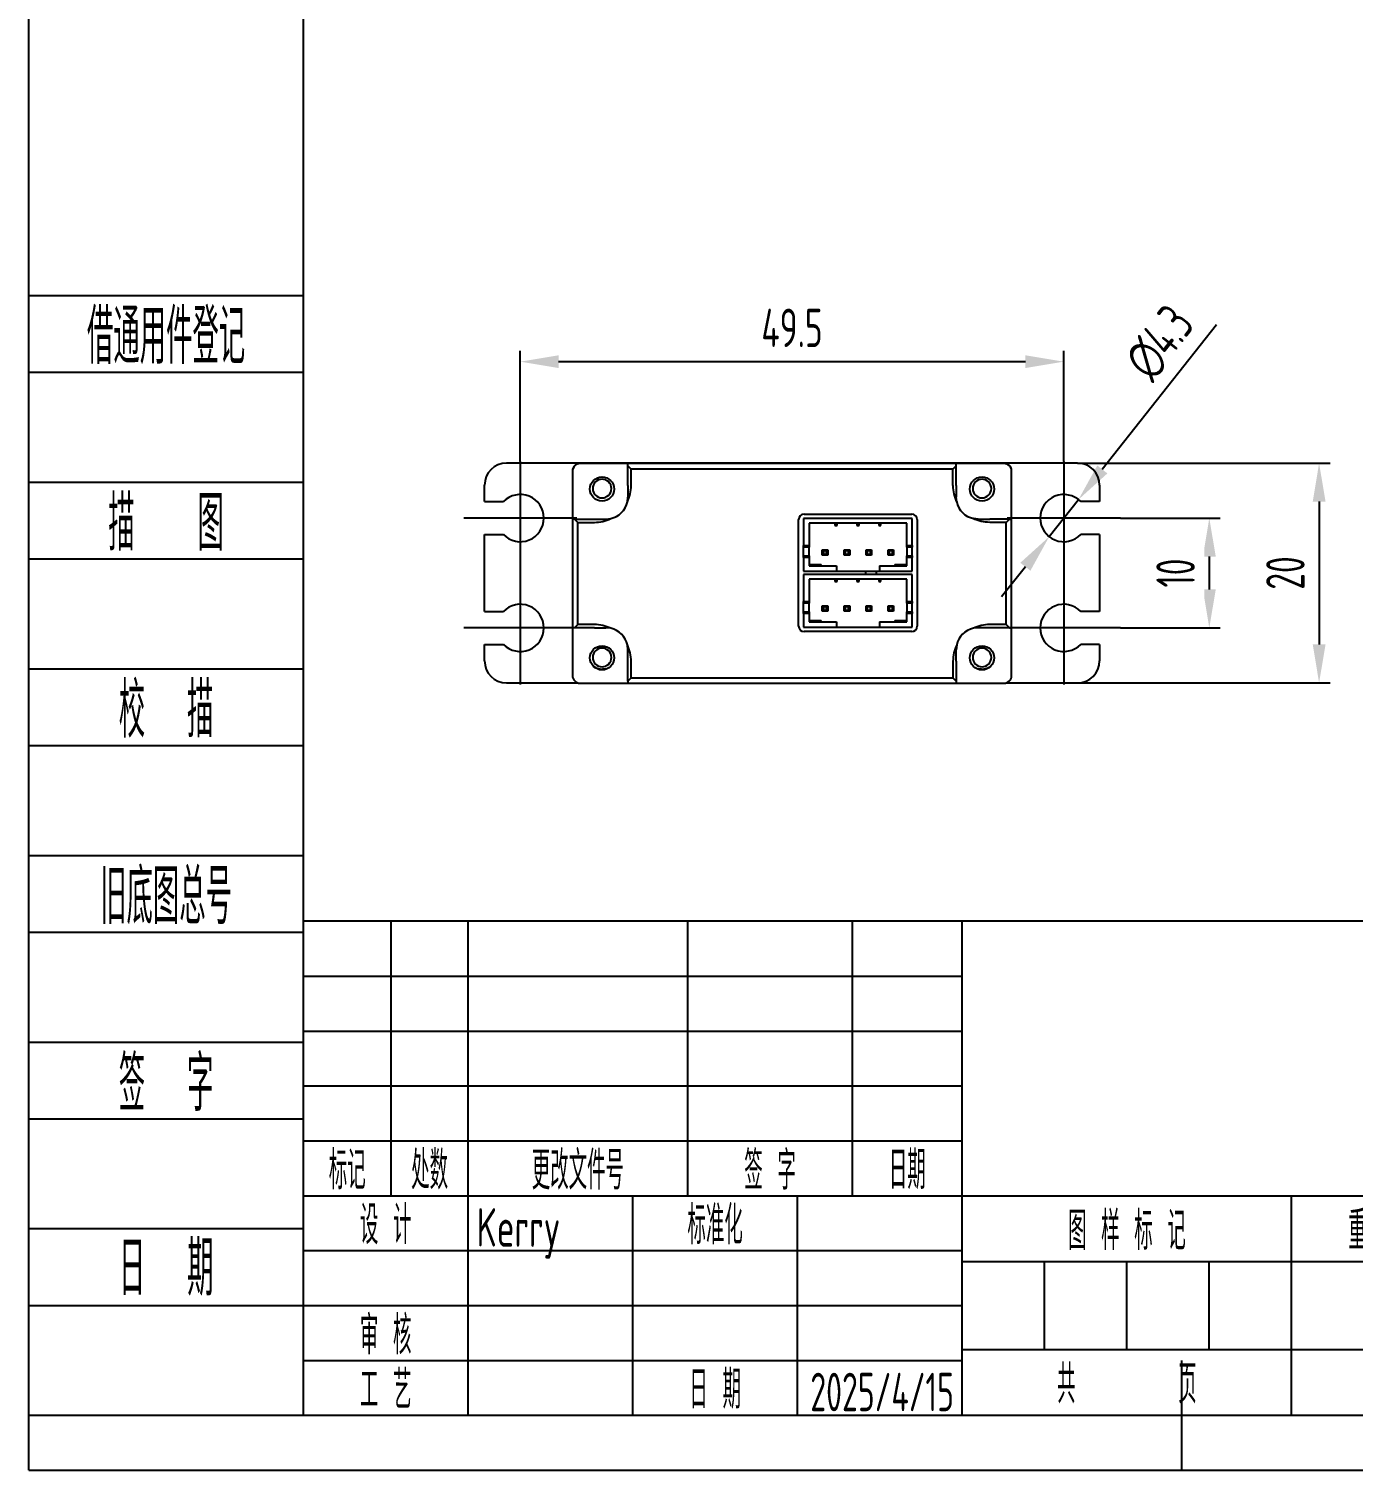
# Model space of a CAD drawing. Header units: inches. Extents: x -25 to 675, y -5 to 292.
# Drawn here: x -25 to 95.6, y -5 to 126.3 of the extents above; entities that cross this region are included whole.
import ezdxf
from ezdxf.enums import TextEntityAlignment as Align

# ---------------------------------------------------------------- set-up
doc = ezdxf.new("R2010")
doc.units = ezdxf.units.IN
doc.header["$MEASUREMENT"] = 0
doc.linetypes.add('CENTER2', pattern=[28.575, 19.05, -3.175, 3.175, -3.175])
for name, color, linetype in [('1轮廓实线层', 7, 'Continuous'), ('2细线层', 4, 'Continuous'), ('3中心线层', 1, 'CENTER2'), ('6文字层', 3, 'Continuous'), ('7标注层', 4, 'Continuous'), ('图框层', 7, 'Continuous')]:
    doc.layers.add(name, color=color, linetype=linetype)
doc.styles.add('PC_TEXTSTYLE', font='ISOCP.SHX', dxfattribs={"width": 0.707, "bigfont": 'GBCBIG.SHX'})
doc.dimstyles.new('GB_DIAMETER', dxfattribs={"dimtxt": 3.5, "dimasz": 3.5, "dimexe": 1, "dimexo": 0, "dimgap": 1.5, "dimtad": 1, "dimjust": 4, "dimdsep": 46, "dimtxsty": 'PC_TEXTSTYLE', "dimcen": 0, "dimclrd": 256, "dimclrt": 3, "dimadec": 0, "dimazin": 2, "dimtp": 0.1, "dimtm": 0.1, "dimtfac": 0.71, "dimtdec": 3, "dimtmove": 0, "dimatfit": 2, "dimfxl": 1, "dimtfill": 1, "dimarcsym": 0})
doc.dimstyles.new('GB_LINEAR', dxfattribs={"dimtxt": 3.5, "dimasz": 3.5, "dimexe": 1, "dimexo": 0, "dimgap": 1.5, "dimtad": 1, "dimdsep": 46, "dimtxsty": 'PC_TEXTSTYLE', "dimcen": 0, "dimclrd": 256, "dimclrt": 3, "dimadec": 0, "dimazin": 2, "dimtp": 0.1, "dimtm": 0.1, "dimtfac": 0.71, "dimtdec": 3, "dimtmove": 0, "dimatfit": 3, "dimfxl": 1, "dimtfill": 1, "dimarcsym": 0})

# ---------------------------------------------------------------- blocks, each defined once
blk = doc.blocks.new('ZwmFrameMain_A4^_^无分区图框^_^portrait')
at = {"layer": '1轮廓实线层'}
for p, q in [((0, 0), (0, 287)), ((80, -5), (80, 5)), ((0, 0), (180, 0))]:
    blk.add_line(p, q, dxfattribs=at)
at = {"layer": '2细线层'}
for q in [(-25, 292), (185, -5)]:
    blk.add_line((-25, -5), q, dxfattribs=at)
blk = doc.blocks.new('ZwmFrameMain_标题栏1')
at = {"layer": '1轮廓实线层'}
for p, q in [((-180, 0), (-180, 45)), ((0, 45), (-180, 45)), ((-172, 20), (-172, 45)), ((-165, 20), (-165, 45)), ((-145, 20), (-145, 45)), ((-130, 20), (-130, 45)), ((-120, 0), (-120, 45)), ((0, 0), (0, 45)), ((-60, 30), (0, 30)), ((-180, 20), (-60, 20)), ((-165, 0), (-165, 20)), ((-150, 0), (-150, 20)), ((-135, 0), (-135, 20)), ((-60, 15), (0, 15)), ((-180, 0), (0, 0))]:
    blk.add_line(p, q, dxfattribs=at)
at = {"layer": '1轮廓实线层', "color": 7}
for p, q in [((-60, 0), (-60, 45)), ((-180, 25), (-120, 25))]:
    blk.add_line(p, q, dxfattribs=at)
at = {"layer": '2细线层'}
for p, q in [((-180, 40), (-120, 40)), ((-180, 35), (-120, 35)), ((-180, 30), (-120, 30)), ((-90, 0), (-90, 20)), ((-75, 6), (-75, 20)), ((-180, 15), (-120, 15)), ((-120, 14), (-60, 14)), ((-112.5, 6), (-112.5, 14)), ((-105, 6), (-105, 14)), ((-97.5, 6), (-97.5, 14)), ((-180, 10), (-120, 10)), ((-120, 6), (-60, 6)), ((-180, 5), (-120, 5))]:
    blk.add_line(p, q, dxfattribs=at)
at = {"layer": '6文字层', "style": 'PC_TEXTSTYLE', "width": 0.667}
for s, p in [('标记', (-176, 22.5)), ('处数', (-168.5, 22.5)), (' 更改文件号 ', (-155, 22.5)), (' 签 字 ', (-137.5, 22.5)), (' 日期 ', (-125, 22.5)), (' 设 计 ', (-172.5, 17.51)), (' 标准化 ', (-142.5, 17.51)), (' 图 样 标 记 ', (-105, 17)), (' 重 量 ', (-82.5, 17)), (' 比 例 ', (-67.5, 17)), (' 审 核 ', (-172.5, 7.5)), (' 工 艺 ', (-172.5, 2.5)), (' 日 期 ', (-142.5, 2.5)), ('共       页', (-105, 3)), ('第       页', (-75, 3))]:
    blk.add_text(s, height=3.5, dxfattribs=at).set_placement(p, align=Align.MIDDLE)
at = {"layer": '6文字层', "style": 'PC_TEXTSTYLE', "flags": 8}
for tag, height, width, p, p2 in [('企业名称', 5, 3.445461, (-54.29, 34.82), (-5.27, 34.82)), ('产品名称或材料标记', 7, 1.034456, (-113.46, 28.64), (-66.42, 28.64)), ('图样名称', 5, 3.480264, (-54.79, 19.98), (-5.27, 19.98)), ('标准化', 3.5, 1.756036, (-133.83, 15.37), (-120.75, 15.37)), ('重量', 3.5, 2.448074, (-88.46, 7.54), (-76.55, 7.54)), ('比例', 3.5, 2.367734, (-73.35, 7.54), (-61.93, 7.54)), ('图样代号', 5, 3.489916, (-54.79, 5.63), (-5.52, 5.63)), ('审核', 3.5, 2.723972, (-163.99, 5.37), (-150.63, 5.37)), ('共几页', 3.5, 0.953151, (-108.58, 1.48), (-101.56, 1.48)), ('工艺', 3.5, 2.851598, (-164.21, 0.37), (-150.89, 0.37)), ('日期', 3.5, 2.733185, (-133.83, 0.37), (-120.75, 0.37))]:
    blk.add_attdef(tag, text='', height=height, dxfattribs=dict(at, width=width)).set_placement(p, p2, align=Align.FIT)
at = {"layer": '6文字层', "style": 'PC_TEXTSTYLE', "width": 9.901758, "flags": 8}
blk.add_attdef('设计', text='', height=3.5, rotation=359.5768, dxfattribs=at).set_placement((-164.23, 15.37), (-150.37, 15.27), align=Align.FIT)
at = {"layer": '6文字层', "color": 3, "style": 'PC_TEXTSTYLE', "width": 0.96618, "flags": 8}
blk.add_attdef('第几页', text='', height=3.5, dxfattribs=at).set_placement((-78.29, 1.5), (-71.16, 1.5), align=Align.FIT)
at = {"layer": '6文字层', "color": 0, "style": 'PC_TEXTSTYLE', "width": 0.715273, "flags": 8}
blk.add_attdef('图纸张数', text='', height=3.5, dxfattribs=at).set_placement((-2.66, -3.87), (4.46, -3.87), align=Align.FIT)
blk = doc.blocks.new('ZwmFrameMain_附加栏')
at = {"layer": '2细线层'}
for p, q in [((-25, 102), (0, 102)), ((-25, 95), (0, 95)), ((-25, 85), (0, 85)), ((-25, 78), (0, 78)), ((-25, 68), (0, 68)), ((-25, 61), (0, 61)), ((-25, 51), (0, 51)), ((-25, 44), (0, 44)), ((-25, 34), (0, 34)), ((-25, 27), (0, 27)), ((-25, 17), (0, 17)), ((-25, 10), (0, 10)), ((-25, 0), (0, 0))]:
    blk.add_line(p, q, dxfattribs=at)
at = {"layer": '6文字层', "color": 3, "style": 'PC_TEXTSTYLE'}
for s, width, p in [('借通用件登记', 0.667, (-12.5, 98.5)), ('描   图', 0.6667, (-12.5, 81.5)), ('校  描', 0.667, (-12.5, 64.5)), ('旧底图总号', 0.667, (-12.5, 47.5)), ('签  字', 0.667, (-12.5, 30.5)), ('日  期', 0.667, (-12.49, 13.6))]:
    blk.add_text(s, height=5, dxfattribs=dict(at, width=width)).set_placement(p, align=Align.MIDDLE)
at = {"layer": '6文字层', "style": 'PC_TEXTSTYLE'}
for tag, width, p, p2 in [('借通用件登记', 0.671328, (-23.44, 86.36), (-1.25, 86.36)), ('描图', 2.120922, (-23.44, 69.36), (-1.25, 69.36)), ('校图', 2.149976, (-23.75, 52.06), (-1.25, 52.06)), ('旧底图总号', 0.761452, (-22.84, 35.67), (-1.86, 35.67)), ('签字', 2.026939, (-23.14, 18.37), (-1.56, 18.37)), ('日期', 1.89999, (-22.84, 1.37), (-2.17, 1.37))]:
    blk.add_attdef(tag, text='', height=5, dxfattribs=dict(at, width=width)).set_placement(p, p2, align=Align.FIT)
blk = doc.blocks.new('*D8')
at = {"layer": '7标注层', "color": 0, "lineweight": -2}
for p, q in [((70.5, 86.72), (93.5, 86.72)), ((70.5, 66.72), (93.5, 66.72))]:
    blk.add_line(p, q, dxfattribs=at)
at = {"layer": '7标注层', "lineweight": -2}
blk.add_line((92.5, 83.22), (92.5, 70.22), dxfattribs=at)
at = {"layer": '7标注层'}
for points in [[(93.09, 83.22), (91.92, 83.22), (92.5, 86.72)], [(91.92, 70.22), (93.09, 70.22), (92.5, 66.72)]]:
    blk.add_solid(points, dxfattribs=at)
at = {"layer": 'Defpoints', "color": 0}
for p in [(70.5, 86.72), (70.5, 66.72), (92.5, 66.72)]:
    blk.add_point(p, dxfattribs=at)
at = {"layer": '7标注层', "color": 3, "insert": (89.43, 76.72), "char_height": 3.5, "attachment_point": 5, "rotation": 90, "style": 'PC_TEXTSTYLE', "bg_fill": 3, "box_fill_scale": 1.25, "bg_fill_color": 257, "bg_fill_transparency": 0}
blk.add_mtext('20', dxfattribs=at)
blk = doc.blocks.new('*D14')
at = {"layer": '7标注层', "color": 0, "lineweight": -2}
for p, q in [((74.4, 81.72), (83.5, 81.72)), ((74.4, 71.72), (83.5, 71.72))]:
    blk.add_line(p, q, dxfattribs=at)
at = {"layer": '7标注层', "lineweight": -2}
blk.add_line((82.5, 78.22), (82.5, 75.22), dxfattribs=at)
at = {"layer": '7标注层'}
for points in [[(83.09, 78.22), (81.92, 78.22), (82.5, 81.72)], [(81.92, 75.22), (83.09, 75.22), (82.5, 71.72)]]:
    blk.add_solid(points, dxfattribs=at)
at = {"layer": 'Defpoints', "color": 0}
for p in [(74.4, 81.72), (74.4, 71.72), (82.5, 71.72)]:
    blk.add_point(p, dxfattribs=at)
at = {"layer": '7标注层', "color": 3, "insert": (79.43, 76.72), "char_height": 3.5, "attachment_point": 5, "rotation": 90, "style": 'PC_TEXTSTYLE', "bg_fill": 3, "box_fill_scale": 1.25, "bg_fill_color": 257, "bg_fill_transparency": 0}
blk.add_mtext('10', dxfattribs=at)
blk = doc.blocks.new('*D15')
at = {"layer": '7标注层', "lineweight": -2}
for p, q in [((83.17, 99.31), (72.76, 86.15)), ((67.92, 80.03), (70.59, 83.41)), ((65.75, 77.29), (63.58, 74.54))]:
    blk.add_line(p, q, dxfattribs=at)
at = {"layer": '7标注层'}
for points in [[(72.3, 86.51), (73.22, 85.79), (70.59, 83.41)], [(66.21, 76.93), (65.29, 77.65), (67.92, 80.03)]]:
    blk.add_solid(points, dxfattribs=at)
at = {"layer": 'Defpoints', "color": 0}
for p in [(70.59, 83.41), (67.92, 80.03)]:
    blk.add_point(p, dxfattribs=at)
at = {"layer": '7标注层', "color": 3, "insert": (77.98, 97.71), "char_height": 3.5, "attachment_point": 5, "rotation": 51.6602, "style": 'PC_TEXTSTYLE', "bg_fill": 3, "box_fill_scale": 1.25, "bg_fill_color": 257, "bg_fill_transparency": 0}
blk.add_mtext('∅4.3', dxfattribs=at)
blk = doc.blocks.new('*D16')
at = {"layer": '7标注层', "color": 0, "lineweight": -2}
for p, q in [((19.75, 86.87), (19.75, 96.97)), ((69.25, 86.87), (69.25, 96.97))]:
    blk.add_line(p, q, dxfattribs=at)
at = {"layer": '7标注层', "lineweight": -2}
blk.add_line((23.25, 95.97), (65.75, 95.97), dxfattribs=at)
at = {"layer": '7标注层'}
for points in [[(23.25, 96.55), (23.25, 95.39), (19.75, 95.97)], [(65.75, 95.39), (65.75, 96.55), (69.25, 95.97)]]:
    blk.add_solid(points, dxfattribs=at)
at = {"layer": 'Defpoints', "color": 0}
for p in [(69.25, 95.97), (19.75, 86.87), (69.25, 86.87)]:
    blk.add_point(p, dxfattribs=at)
at = {"layer": '7标注层', "color": 3, "insert": (44.5, 99.05), "char_height": 3.5, "attachment_point": 5, "style": 'PC_TEXTSTYLE', "bg_fill": 3, "box_fill_scale": 1.25, "bg_fill_color": 257, "bg_fill_transparency": 0}
blk.add_mtext('49.5', dxfattribs=at)

msp = doc.modelspace()

# ---------------------------------------------------------------- linework, layer by layer
at = {"color": 7, "linetype": 'Continuous', "lineweight": 25}
for p, q in [((25.203, 86.72), (18.503, 86.72)), ((63.803, 86.72), (25.203, 86.72)), ((29.553, 86.68), (25.203, 86.68)), ((29.553, 86.48), (29.553, 86.68)), ((59.453, 86.68), (29.553, 86.68)), ((59.453, 86.48), (59.453, 86.68)), ((63.803, 86.68), (59.453, 86.68)), ((70.503, 86.72), (63.803, 86.72)), ((24.503, 85.98), (24.503, 81.63)), ((29.553, 86.48), (29.853, 86.18)), ((29.553, 84.68), (29.553, 86.48)), ((29.853, 84.68), (29.853, 86.18)), ((59.153, 86.18), (29.853, 86.18)), ((59.153, 86.18), (59.453, 86.48)), ((59.153, 84.68), (59.153, 86.18)), ((59.453, 84.68), (59.453, 86.48)), ((64.503, 81.63), (64.503, 85.98)), ((16.503, 83.22), (16.503, 84.72)), ((72.503, 84.72), (72.503, 83.22)), ((16.503, 83.22), (18.213, 83.22)), ((29.504, 83.192), (29.553, 83.63)), ((59.501, 83.192), (59.453, 83.63)), ((72.503, 83.22), (70.793, 83.22)), ((24.503, 81.63), (24.503, 71.73)), ((24.703, 81.63), (24.503, 81.63)), ((25.003, 81.33), (24.703, 81.63)), ((24.703, 81.63), (26.503, 81.63)), ((27.553, 81.63), (27.991, 81.679)), ((45.103, 71.88), (45.103, 81.58)), ((45.553, 81.68), (45.553, 79.23)), ((55.453, 81.68), (45.553, 81.68)), ((45.603, 82.08), (55.403, 82.08)), ((55.453, 79.23), (55.453, 81.68)), ((55.903, 81.58), (55.903, 71.88)), ((61.453, 81.63), (61.015, 81.679)), ((64.303, 81.63), (62.503, 81.63)), ((64.303, 81.63), (64.003, 81.33)), ((64.303, 81.63), (64.503, 81.63)), ((64.503, 71.73), (64.503, 81.63)), ((16.503, 73.22), (16.503, 80.22)), ((16.503, 80.22), (18.213, 80.22)), ((25.003, 72.03), (25.003, 81.33)), ((25.003, 81.33), (26.503, 81.33)), ((54.953, 81.261), (46.053, 81.261)), ((46.053, 81.261), (46.053, 79.23)), ((48.403, 81.261), (48.403, 81.061)), ((48.403, 81.061), (48.603, 81.061)), ((48.603, 81.061), (48.603, 81.261)), ((50.403, 81.261), (50.403, 81.061)), ((50.403, 81.061), (50.603, 81.061)), ((50.603, 81.061), (50.603, 81.261)), ((52.403, 81.261), (52.403, 81.061)), ((52.403, 81.061), (52.603, 81.061)), ((52.603, 81.061), (52.603, 81.261)), ((54.953, 79.23), (54.953, 81.261)), ((64.003, 81.33), (62.503, 81.33)), ((64.003, 72.03), (64.003, 81.33)), ((72.503, 80.22), (70.793, 80.22)), ((72.503, 80.22), (72.503, 73.22)), ((45.553, 79.23), (46.053, 79.23)), ((45.553, 79.08), (45.553, 79.23)), ((46.053, 79.08), (45.553, 79.08)), ((45.553, 78.28), (45.553, 79.08)), ((46.053, 79.23), (46.053, 79.08)), ((46.053, 78.28), (46.053, 79.08)), ((47.253, 78.83), (47.753, 78.83)), ((47.253, 78.83), (47.353, 78.73)), ((47.253, 78.33), (47.253, 78.83)), ((47.653, 78.73), (47.753, 78.83)), ((47.753, 78.83), (47.753, 78.33)), ((49.253, 78.33), (49.253, 78.83)), ((49.253, 78.83), (49.353, 78.73)), ((49.253, 78.83), (49.753, 78.83)), ((49.653, 78.73), (49.753, 78.83)), ((49.753, 78.83), (49.753, 78.33)), ((51.253, 78.33), (51.253, 78.83)), ((51.253, 78.83), (51.353, 78.73)), ((51.253, 78.83), (51.753, 78.83)), ((51.653, 78.73), (51.753, 78.83)), ((51.753, 78.83), (51.753, 78.33)), ((53.253, 78.83), (53.753, 78.83)), ((53.253, 78.83), (53.353, 78.73)), ((53.253, 78.33), (53.253, 78.83)), ((53.653, 78.73), (53.753, 78.83)), ((53.753, 78.83), (53.753, 78.33)), ((54.953, 79.23), (55.453, 79.23)), ((54.953, 79.08), (54.953, 79.23)), ((55.453, 79.08), (54.953, 79.08)), ((54.953, 79.08), (54.953, 78.28)), ((55.453, 79.23), (55.453, 79.08)), ((55.453, 78.28), (55.453, 79.08)), ((45.553, 78.28), (46.053, 78.28)), ((45.553, 78.13), (45.553, 78.28)), ((46.053, 78.13), (45.553, 78.13)), ((45.553, 78.13), (45.553, 76.88)), ((46.053, 78.28), (46.053, 78.13)), ((46.053, 78.13), (46.053, 77.38)), ((46.153, 77.48), (47.153, 77.48)), ((46.153, 77.48), (46.153, 77.38)), ((47.153, 77.38), (47.153, 77.48)), ((47.253, 78.33), (47.353, 78.43)), ((47.753, 78.33), (47.253, 78.33)), ((47.653, 78.73), (47.353, 78.73)), ((47.353, 78.73), (47.353, 78.43)), ((47.353, 78.43), (47.653, 78.43)), ((47.653, 78.43), (47.653, 78.73)), ((47.653, 78.43), (47.753, 78.33)), ((49.253, 78.33), (49.353, 78.43)), ((49.753, 78.33), (49.253, 78.33)), ((49.353, 78.73), (49.353, 78.43)), ((49.653, 78.73), (49.353, 78.73)), ((49.353, 78.43), (49.653, 78.43)), ((49.653, 78.43), (49.653, 78.73)), ((49.653, 78.43), (49.753, 78.33)), ((51.253, 78.33), (51.353, 78.43)), ((51.753, 78.33), (51.253, 78.33)), ((51.353, 78.73), (51.353, 78.43)), ((51.653, 78.73), (51.353, 78.73)), ((51.353, 78.43), (51.653, 78.43)), ((51.653, 78.43), (51.653, 78.73)), ((51.653, 78.43), (51.753, 78.33)), ((53.253, 78.33), (53.353, 78.43)), ((53.753, 78.33), (53.253, 78.33)), ((53.653, 78.73), (53.353, 78.73)), ((53.353, 78.73), (53.353, 78.43)), ((53.353, 78.43), (53.653, 78.43)), ((53.653, 78.43), (53.653, 78.73)), ((53.653, 78.43), (53.753, 78.33)), ((53.853, 77.48), (54.853, 77.48)), ((53.853, 77.48), (53.853, 77.38)), ((54.853, 77.38), (54.853, 77.48)), ((54.953, 78.28), (55.453, 78.28)), ((54.953, 78.13), (54.953, 78.28)), ((55.453, 78.13), (54.953, 78.13)), ((54.953, 77.38), (54.953, 78.13)), ((55.453, 78.28), (55.453, 78.13)), ((55.453, 76.88), (55.453, 78.13)), ((45.553, 76.88), (48.553, 76.88)), ((45.553, 76.58), (45.553, 74.13)), ((55.453, 76.58), (45.553, 76.58)), ((46.053, 77.38), (48.553, 77.38)), ((54.953, 76.161), (46.053, 76.161)), ((46.053, 76.161), (46.053, 74.13)), ((48.403, 76.161), (48.403, 75.961)), ((48.553, 77.38), (48.553, 76.88)), ((48.553, 76.88), (52.453, 76.88)), ((48.603, 75.961), (48.603, 76.161)), ((50.403, 76.161), (50.403, 75.961)), ((50.603, 75.961), (50.603, 76.161)), ((51.178, 76.68), (51.18, 76.58)), ((52.188, 76.88), (52.178, 76.68)), ((52.178, 76.68), (52.18, 76.58)), ((52.403, 76.161), (52.403, 75.961)), ((52.453, 77.38), (52.453, 76.88)), ((52.453, 77.38), (54.953, 77.38)), ((52.453, 76.88), (55.453, 76.88)), ((52.603, 75.961), (52.603, 76.161)), ((54.953, 74.13), (54.953, 76.161)), ((55.453, 74.13), (55.453, 76.58)), ((48.403, 75.961), (48.603, 75.961)), ((50.403, 75.961), (50.603, 75.961)), ((52.403, 75.961), (52.603, 75.961)), ((55.903, 75.846), (55.859, 75.841)), ((55.903, 75.644), (55.877, 75.642)), ((45.553, 74.13), (46.053, 74.13)), ((45.553, 73.98), (45.553, 74.13)), ((46.053, 73.98), (45.553, 73.98)), ((45.553, 73.18), (45.553, 73.98)), ((46.053, 74.13), (46.053, 73.98)), ((46.053, 73.18), (46.053, 73.98)), ((47.253, 73.73), (47.753, 73.73)), ((47.253, 73.73), (47.353, 73.63)), ((47.253, 73.23), (47.253, 73.73)), ((47.653, 73.63), (47.353, 73.63)), ((47.353, 73.63), (47.353, 73.33)), ((47.653, 73.63), (47.753, 73.73)), ((47.653, 73.33), (47.653, 73.63)), ((47.753, 73.73), (47.753, 73.23)), ((49.253, 73.23), (49.253, 73.73)), ((49.253, 73.73), (49.353, 73.63)), ((49.253, 73.73), (49.753, 73.73)), ((49.353, 73.63), (49.353, 73.33)), ((49.653, 73.63), (49.353, 73.63)), ((49.653, 73.63), (49.753, 73.73)), ((49.653, 73.33), (49.653, 73.63)), ((49.753, 73.73), (49.753, 73.23)), ((51.253, 73.73), (51.353, 73.63)), ((51.253, 73.73), (51.753, 73.73)), ((51.253, 73.23), (51.253, 73.73)), ((51.353, 73.63), (51.353, 73.33)), ((51.653, 73.63), (51.353, 73.63)), ((51.653, 73.63), (51.753, 73.73)), ((51.653, 73.33), (51.653, 73.63)), ((51.753, 73.73), (51.753, 73.23)), ((53.253, 73.73), (53.753, 73.73)), ((53.253, 73.73), (53.353, 73.63)), ((53.253, 73.23), (53.253, 73.73)), ((53.653, 73.63), (53.353, 73.63)), ((53.353, 73.63), (53.353, 73.33)), ((53.653, 73.63), (53.753, 73.73)), ((53.653, 73.33), (53.653, 73.63)), ((53.753, 73.73), (53.753, 73.23)), ((54.953, 74.13), (55.453, 74.13)), ((54.953, 73.98), (54.953, 74.13)), ((55.453, 73.98), (54.953, 73.98)), ((54.953, 73.98), (54.953, 73.18)), ((55.453, 74.13), (55.453, 73.98)), ((55.453, 73.18), (55.453, 73.98)), ((16.503, 73.22), (18.213, 73.22)), ((45.553, 73.18), (46.053, 73.18)), ((45.553, 73.03), (45.553, 73.18)), ((46.053, 73.03), (45.553, 73.03)), ((45.553, 73.03), (45.553, 71.78)), ((46.053, 73.18), (46.053, 73.03)), ((46.053, 73.03), (46.053, 72.28)), ((46.053, 72.28), (48.553, 72.28)), ((46.153, 72.38), (47.153, 72.38)), ((46.153, 72.38), (46.153, 72.28)), ((46.728, 72.28), (46.728, 72.38)), ((47.153, 72.28), (47.153, 72.38)), ((47.253, 73.23), (47.353, 73.33)), ((47.753, 73.23), (47.253, 73.23)), ((47.353, 73.33), (47.653, 73.33)), ((47.653, 73.33), (47.753, 73.23)), ((48.553, 72.28), (48.553, 71.78)), ((49.253, 73.23), (49.353, 73.33)), ((49.753, 73.23), (49.253, 73.23)), ((49.353, 73.33), (49.653, 73.33)), ((49.653, 73.33), (49.753, 73.23)), ((51.253, 73.23), (51.353, 73.33)), ((51.753, 73.23), (51.253, 73.23)), ((51.353, 73.33), (51.653, 73.33)), ((51.653, 73.33), (51.753, 73.23)), ((52.453, 72.28), (52.453, 71.78)), ((52.453, 72.28), (54.953, 72.28)), ((53.253, 73.23), (53.353, 73.33)), ((53.753, 73.23), (53.253, 73.23)), ((53.353, 73.33), (53.653, 73.33)), ((53.653, 73.33), (53.753, 73.23)), ((53.853, 72.38), (54.853, 72.38)), ((53.853, 72.38), (53.853, 72.28)), ((54.853, 72.28), (54.853, 72.38)), ((54.953, 73.18), (55.453, 73.18)), ((54.953, 73.03), (54.953, 73.18)), ((55.453, 73.03), (54.953, 73.03)), ((54.953, 72.28), (54.953, 73.03)), ((55.453, 73.18), (55.453, 73.03)), ((55.453, 71.78), (55.453, 73.03)), ((72.503, 73.22), (70.793, 73.22)), ((24.703, 71.73), (24.503, 71.73)), ((24.503, 71.73), (24.503, 67.38)), ((24.703, 71.73), (25.003, 72.03)), ((26.503, 71.73), (24.703, 71.73)), ((26.503, 72.03), (25.003, 72.03)), ((27.991, 71.682), (27.553, 71.73)), ((45.553, 71.78), (48.553, 71.78)), ((55.403, 71.38), (45.603, 71.38)), ((48.553, 71.78), (52.453, 71.78)), ((52.453, 71.78), (55.453, 71.78)), ((61.453, 71.73), (61.015, 71.682)), ((64.003, 72.03), (62.503, 72.03)), ((64.303, 71.73), (62.503, 71.73)), ((64.003, 72.03), (64.303, 71.73)), ((64.303, 71.73), (64.503, 71.73)), ((64.503, 67.38), (64.503, 71.73)), ((16.503, 68.72), (16.503, 70.22)), ((16.503, 70.22), (18.213, 70.22)), ((29.553, 69.73), (29.504, 70.168)), ((59.501, 70.168), (59.453, 69.73)), ((72.503, 70.22), (70.793, 70.22)), ((72.503, 70.22), (72.503, 68.72)), ((29.553, 66.88), (29.553, 68.68)), ((29.853, 67.18), (29.853, 68.68)), ((59.153, 68.68), (59.153, 67.18)), ((59.453, 68.68), (59.453, 66.88)), ((27.612, 67.97), (27.253, 67.97)), ((29.853, 67.18), (29.553, 66.88)), ((29.853, 67.18), (59.153, 67.18)), ((59.453, 66.88), (59.153, 67.18)), ((61.753, 67.97), (61.394, 67.97)), ((18.503, 66.72), (24.97, 66.72)), ((25.203, 66.68), (29.553, 66.68)), ((29.553, 66.88), (29.553, 66.68)), ((29.553, 66.68), (59.453, 66.68)), ((59.453, 66.88), (59.453, 66.68)), ((59.453, 66.68), (63.803, 66.68)), ((64.036, 66.72), (70.503, 66.72))]:
    msp.add_line(p, q, dxfattribs=at)
at = {"color": 7, "linetype": 'Continuous', "lineweight": 25, "flags": 128}
for points in [[(26.94, 85.437), (26.96, 85.441), (27.194, 85.469)], [(61.811, 85.469), (62.046, 85.441), (62.066, 85.437)], [(51.185, 76.88), (51.184, 76.873), (51.178, 76.68)], [(46.942, 72.38), (46.939, 72.375), (46.881, 72.28)]]:
    msp.add_lwpolyline(points, dxfattribs=at)
at = {"color": 7, "linetype": 'Continuous', "lineweight": 25}
for centre in [(27.203, 84.369), (61.803, 84.369), (27.203, 68.991), (61.803, 68.991)]:
    msp.add_circle(centre, 1.1, dxfattribs=at)
for centre, radius, start, end in [((18.503, 84.72), 2, 90, 180), ((25.203, 86.02), 0.7, 90, 180), ((25.203, 85.98), 0.7, 90, 180), ((63.803, 86.02), 0.7, 0, 90), ((63.803, 85.98), 0.7, 360, 90), ((70.503, 84.72), 2, 0, 90), ((27.203, 84.409), 0.85, 0, 180), ((27.203, 84.409), 0.85, 180, 0), ((62.503, 84.68), 3.35, 179.99833, 206.3672), ((61.803, 84.409), 0.85, 0, 180), ((61.803, 84.409), 0.85, 180, 0), ((19.753, 81.72), 2.15, 0, 135.75928), ((27.553, 83.63), 2, 282.64569, 347.35426), ((61.453, 83.63), 2, 192.64504, 257.35491), ((69.253, 81.72), 2.15, 44.24072, 315.75928), ((19.753, 81.72), 2.15, 224.24072, 0), ((45.603, 81.58), 0.5, 90, 180), ((55.403, 81.58), 0.5, 0, 90), ((19.753, 71.72), 2.15, 360, 135.75928), ((69.253, 71.72), 2.15, 44.24072, 315.75928), ((19.753, 71.72), 2.15, 224.24072, 360), ((27.553, 69.73), 2, 12.64569, 77.35426), ((45.603, 71.88), 0.5, 180, 270), ((55.403, 71.88), 0.5, 270, 0), ((61.453, 69.73), 2, 102.64569, 167.35426), ((27.203, 69.031), 0.85, 0, 180), ((61.803, 69.031), 0.85, 0, 180), ((18.503, 68.72), 2, 180, 270), ((27.203, 69.031), 0.85, 180, 0), ((61.803, 69.031), 0.85, 180, 0), ((70.503, 68.72), 2, 270, 0), ((25.203, 67.38), 0.7, 180, 270), ((27.253, 69.47), 1.5, 235.73995, 270), ((61.753, 69.47), 1.5, 270, 304.26005), ((63.803, 67.38), 0.7, 270, 0)]:
    msp.add_arc(centre, radius, start, end, dxfattribs=at)
for points, knots in [([(29.504, 83.192), (29.605, 83.43), (29.808, 83.906), (29.838, 84.422), (29.853, 84.68)], [0, 0, 0, 0, 0.5000004, 1, 1, 1, 1]), ([(29.553, 84.68), (29.553, 84.502), (29.553, 84.145), (29.553, 83.802), (29.553, 83.63)], [0, 0, 0, 0, 0.4999997, 1, 1, 1, 1]), ([(59.453, 84.68), (59.453, 84.507), (59.453, 84.15), (59.453, 83.806), (59.453, 83.63)], [0, 0, 0, 0, 0.4864603, 1, 1, 1, 1]), ([(26.503, 81.33), (26.761, 81.345), (27.277, 81.375), (27.753, 81.578), (27.991, 81.679)], [0, 0, 0, 0, 0.4999996, 1, 1, 1, 1]), ([(26.503, 81.63), (26.677, 81.63), (27.033, 81.63), (27.377, 81.63), (27.553, 81.63)], [0, 0, 0, 0, 0.4864693, 1, 1, 1, 1]), ([(61.453, 81.63), (61.645, 81.63), (61.989, 81.63), (62.346, 81.63), (62.503, 81.63)], [0, 0, 0, 0, 0.559105, 1, 1, 1, 1]), ([(27.991, 71.682), (27.753, 71.783), (27.277, 71.985), (26.761, 72.015), (26.503, 72.03)], [0, 0, 0, 0, 0.5000004, 1, 1, 1, 1]), ([(26.503, 71.73), (26.681, 71.73), (27.038, 71.73), (27.381, 71.73), (27.553, 71.73)], [0, 0, 0, 0, 0.4999997, 1, 1, 1, 1]), ([(62.503, 72.03), (62.245, 72.015), (61.729, 71.985), (61.253, 71.783), (61.015, 71.682)], [0, 0, 0, 0, 0.4999996, 1, 1, 1, 1]), ([(62.503, 71.73), (62.329, 71.73), (61.972, 71.73), (61.629, 71.73), (61.453, 71.73)], [0, 0, 0, 0, 0.4864693, 1, 1, 1, 1]), ([(29.853, 68.68), (29.838, 68.938), (29.808, 69.454), (29.605, 69.93), (29.504, 70.168)], [0, 0, 0, 0, 0.4999996, 1, 1, 1, 1]), ([(29.553, 68.68), (29.553, 68.854), (29.553, 69.211), (29.553, 69.554), (29.553, 69.73)], [0, 0, 0, 0, 0.4864693, 1, 1, 1, 1]), ([(59.501, 70.168), (59.4, 69.93), (59.198, 69.454), (59.168, 68.938), (59.153, 68.68)], [0, 0, 0, 0, 0.50000039, 1, 1, 1, 1]), ([(59.453, 68.68), (59.453, 68.859), (59.453, 69.216), (59.453, 69.559), (59.453, 69.73)], [0, 0, 0, 0, 0.4999997, 1, 1, 1, 1])]:
    msp.add_open_spline(points, degree=3, knots=knots, dxfattribs=at)
msp.add_open_spline([(62.503, 81.33), (62.245, 81.345), (61.729, 81.375), (61.253, 81.578), (61.015, 81.679)], degree=3, dxfattribs=at)
at = {"layer": '3中心线层'}
for p, q in [((19.753, 86.87), (19.753, 76.57)), ((69.253, 86.87), (69.253, 76.57)), ((24.903, 81.72), (14.603, 81.72)), ((19.753, 76.87), (19.753, 66.57)), ((69.253, 76.87), (69.253, 66.57)), ((24.903, 71.72), (14.603, 71.72))]:
    msp.add_line(p, q, dxfattribs=at)

# ---------------------------------------------------------------- block references
at = {"layer": '图框层'}
for name in ['ZwmFrameMain_A4^_^无分区图框^_^portrait', 'ZwmFrameMain_附加栏']:
    msp.add_blockref(name, (0, 0), dxfattribs=at)
ref = msp.add_blockref('ZwmFrameMain_标题栏1', (180, 0), dxfattribs=at)
ref.add_attrib('设计', 'Kerry', (15.771, 15.372), dxfattribs={"layer": '6文字层', "height": 3.5, "rotation": 359.57685, "style": 'PC_TEXTSTYLE', "width": 0.707})
ref.add_attrib('日期', '2025/4/15', dxfattribs={"layer": '6文字层', "height": 3.5, "style": 'PC_TEXTSTYLE', "width": 0.617857}).set_placement((46.165, 0.371), (59.248, 0.371), align=Align.FIT)
ref.add_attrib('图样名称', 'RS485/CAN协议舵机外观尺寸(H)-D型输出轴', dxfattribs={"layer": '6文字层', "height": 5, "style": 'PC_TEXTSTYLE', "width": 0.53047}).set_placement((125.215, 19.978), (174.732, 19.978), align=Align.FIT)
ref.add_attrib('图样代号', 'KHZY-24', dxfattribs={"layer": '6文字层', "height": 5, "style": 'PC_TEXTSTYLE', "width": 0.707}).set_placement((149.85, 5.63), align=Align.CENTER)
ref.add_attrib('比例', '1:1', dxfattribs={"layer": '6文字层', "height": 3.5, "style": 'PC_TEXTSTYLE', "width": 0.707}).set_placement((112.359, 7.542), align=Align.CENTER)

# ---------------------------------------------------------------- next in the draw order: dimensions: what is measured, and where the dimension line sits
at = {"layer": '7标注层'}
dim = msp.add_linear_dim(base=(92.503, 66.72), p1=(70.503, 86.72), p2=(70.503, 66.72), angle=90, dimstyle='GB_LINEAR', override={"dimscale": 1, "dimgap": 1.5, "dimtad": 1, "dimjust": 0, "dimdec": 2, "dimlfac": 1, "dimse1": 0, "dimse2": 0, "dimsd1": 0, "dimsd2": 0, "dimclrd": 256, "dimclre": 0, "dimtofl": 1, "dimtvp": 0.1}, dxfattribs=at)
dim.commit()
dim.dimension.update_dxf_attribs({"geometry": '*D8', "text_midpoint": (89.427, 76.72)})

# ---------------------------------------------------------------- next in the draw order: linework, layer by layer
at = {"layer": '3中心线层'}
for p, q in [((74.403, 81.72), (64.103, 81.72)), ((74.403, 71.72), (64.103, 71.72))]:
    msp.add_line(p, q, dxfattribs=at)

# ---------------------------------------------------------------- next in the draw order: dimensions: what is measured, and where the dimension line sits
at = {"layer": '7标注层'}
dim = msp.add_linear_dim(base=(82.503, 71.72), p1=(74.403, 81.72), p2=(74.403, 71.72), angle=90, dimstyle='GB_LINEAR', override={"dimscale": 1, "dimgap": 1.5, "dimtad": 1, "dimjust": 0, "dimdec": 2, "dimlfac": 1, "dimse1": 0, "dimse2": 0, "dimsd1": 0, "dimsd2": 0, "dimclrd": 256, "dimclre": 0, "dimtofl": 1, "dimtvp": 0.1}, dxfattribs=at)
dim.commit()
dim.dimension.update_dxf_attribs({"geometry": '*D14', "text_midpoint": (79.427, 76.72)})

# ---------------------------------------------------------------- next in the draw order: dimensions: what is measured, and where the dimension line sits
dim = msp.add_diameter_dim_2p(p1=(67.919, 80.034), p2=(70.587, 83.406), dimstyle='GB_DIAMETER', override={"dimscale": 1, "dimgap": 1.5, "dimtad": 1, "dimjust": 4, "dimtih": 0, "dimtoh": 0, "dimdec": 2, "dimlfac": 1, "dimse1": 0, "dimse2": 0, "dimsd1": 0, "dimsd2": 0, "dimtix": 0, "dimtofl": 1, "dimatfit": 0, "dimtvp": 0.1}, dxfattribs=at)
dim.commit()
dim.dimension.update_dxf_attribs({"geometry": '*D15', "text_midpoint": (80.394, 95.807), "dimtype": 163})

# ---------------------------------------------------------------- next in the draw order: dimensions: what is measured, and where the dimension line sits
dim = msp.add_linear_dim(base=(69.253, 95.97), p1=(19.753, 86.87), p2=(69.253, 86.87), dimstyle='GB_LINEAR', override={"dimscale": 1, "dimgap": 1.5, "dimtad": 1, "dimjust": 0, "dimdec": 2, "dimlfac": 1, "dimse1": 0, "dimse2": 0, "dimsd1": 0, "dimsd2": 0, "dimclrd": 256, "dimclre": 0, "dimtofl": 1, "dimtvp": 0.1}, dxfattribs=at)
dim.commit()
dim.dimension.update_dxf_attribs({"geometry": '*D16', "text_midpoint": (44.503, 99.046)})

doc.saveas('drawing.dxf')
